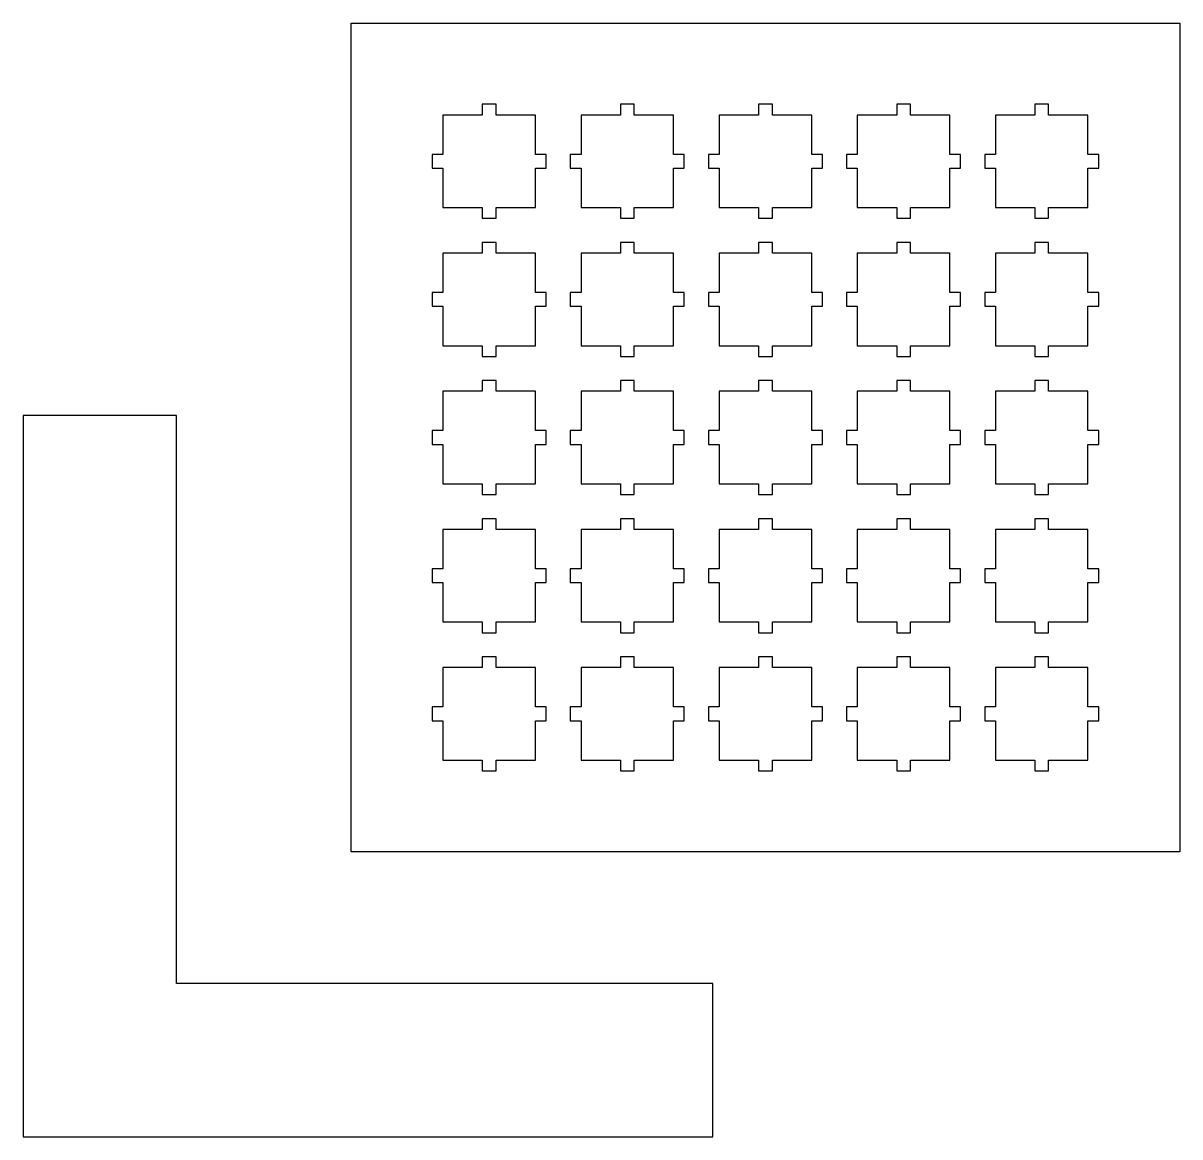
# Model space of a CAD drawing. Header units: millimetres. Extents: x 1732 to 2109, y 1422 to 1785.
import ezdxf

# ---------------------------------------------------------------- set-up
doc = ezdxf.new("R2010")
doc.units = ezdxf.units.MM
for name, color, linetype in [('Holder_Holes', 220, 'Continuous'), ('Holder_Outline', 4, 'Continuous'), ('Holder_Shelf', 82, 'Continuous')]:
    doc.layers.add(name, color=color, linetype=linetype)

# ---------------------------------------------------------------- blocks, each defined once
blk = doc.blocks.new('*U11')
at = {"layer": 'Holder_Shelf'}
blk.add_lwpolyline([(-2.25, 18.57), (-2.25, 15.07), (-15.07, 15.07), (-15.07, 2.25), (-18.57, 2.25), (-18.57, -2.25), (-15.07, -2.25), (-15.07, -15.07), (-2.25, -15.07), (-2.25, -18.57), (2.25, -18.57), (2.25, -15.07), (15.07, -15.07), (15.07, -2.25), (18.57, -2.25), (18.57, 2.25), (15.07, 2.25), (15.07, 15.07), (2.25, 15.07), (2.25, 18.57), (-2.25, 18.57)], dxfattribs=at)
blk = doc.blocks.new('*U12')
at = {"layer": 'Holder_Holes', "color": 0, "linetype": 'ByBlock', "lineweight": -2, "transparency": 16777216}
for p in [(0, 180), (45, 180), (90, 180), (135, 180), (180, 180), (0, 135), (45, 135), (90, 135), (135, 135), (180, 135), (0, 90), (45, 90), (90, 90), (135, 90), (180, 90), (0, 45), (45, 45), (90, 45), (135, 45), (180, 45), (0, 0), (45, 0), (90, 0), (135, 0), (180, 0)]:
    blk.add_blockref('*U11', p, dxfattribs=at)

msp = doc.modelspace()

# ---------------------------------------------------------------- linework, layer by layer
at = {"layer": 'Holder_Outline'}
for points in [[(1889.01, 1785.09), (2059.01, 1785.09), (2109.01, 1785.09), (2109.01, 1735.09), (2109.01, 1565.09), (2109.01, 1515.09), (2059.01, 1515.09), (1889.01, 1515.09), (1839.01, 1515.09), (1839.01, 1565.09), (1839.01, 1735.09), (1839.01, 1785.09), (1889.01, 1785.09), (1889.01, 1785.09)], [(1956.82, 1472.28), (1782.18, 1472.28), (1782.18, 1657.28), (1732.18, 1657.28), (1732.18, 1472.28), (1732.18, 1422.28), (1956.82, 1422.28), (1956.82, 1472.28)]]:
    msp.add_lwpolyline(points, dxfattribs=at)

# ---------------------------------------------------------------- block references
at = {"layer": 'Holder_Holes'}
msp.add_blockref('*U12', (1884.01, 1560.09), dxfattribs=at)

doc.saveas('drawing.dxf')
